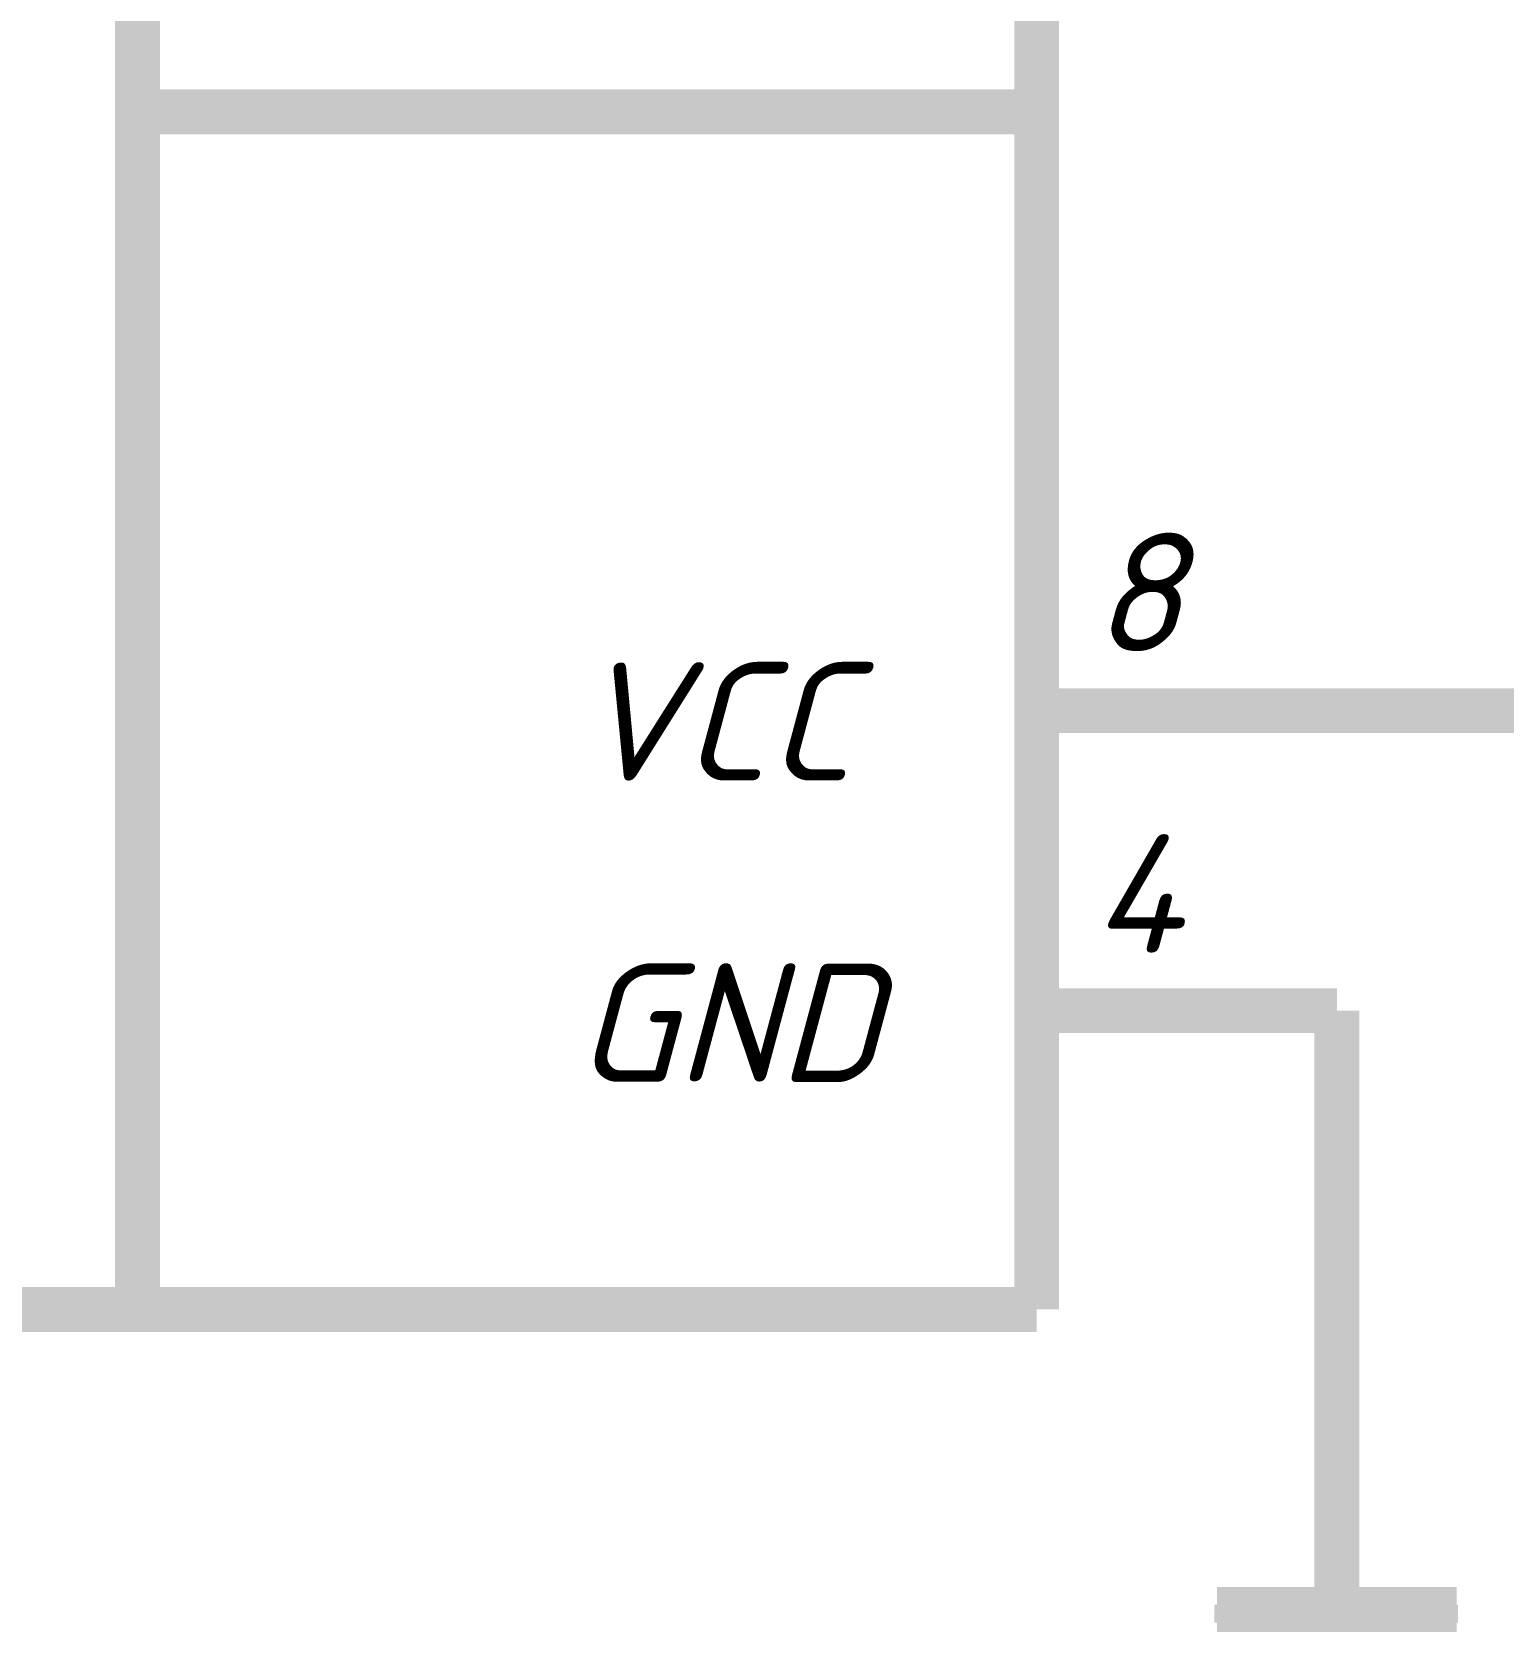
# Model space of a CAD drawing. Header units: inches. Extents: x 0 to 841, y 0 to 594.
# Drawn here: x 515.74 to 540.29, y 259.61 to 286.32 of the extents above; entities that cross this region are included whole.
import ezdxf

# ---------------------------------------------------------------- set-up
doc = ezdxf.new("R2010")
doc.units = ezdxf.units.IN
doc.layers.add('Sheet', color=255, linetype='Continuous')
doc.styles.get("Standard").update_dxf_attribs({"font": 'isocpeui.ttf'})

msp = doc.modelspace()

# ---------------------------------------------------------------- linework, layer by layer
at = {"layer": 'Sheet'}
for points in [[(517.495, 294.979, 0.749, 0.749, 0), (517.495, 264.996, 0.749, 0.749, 0)], [(532.497, 294.979, 0.749, 0.749, 0), (532.497, 264.996, 0.749, 0.749, 0)], [(532.497, 284.984, 0.749, 0.749, 0), (517.495, 284.984, 0.749, 0.749, 0)], [(537.505, 274.99, 0.749, 0.749, 0), (547.499, 274.99, 0.749, 0.749, 0), (547.499, 277.483, 0.749, 0.749, 0)], [(537.505, 274.99, 0.749, 0.749, 0), (532.497, 274.99, 0.749, 0.749, 0)], [(532.497, 274.99, 0.3, 0.3, 0), (537.505, 274.99, 0.3, 0.3, 0)], [(537.505, 269.982, 0.749, 0.749, 0), (532.497, 269.982, 0.749, 0.749, 0)], [(537.505, 269.982, 0.749, 0.749, 0), (537.505, 264.996, 0.749, 0.749, 0)], [(532.497, 269.982, 0.3, 0.3, 0), (537.505, 269.982, 0.3, 0.3, 0)], [(532.497, 264.996, 0.749, 0.749, 0), (492.5, 264.996, 0.749, 0.749, 0)], [(537.505, 264.996, 0.749, 0.749, 0), (537.505, 259.987, 0.749, 0.749, 0)], [(537.505, 264.996, 0.3, 0.3, 0), (537.505, 259.92, 0.3, 0.3, 0)], [(535.506, 259.987, 0.749, 0.749, 0), (539.504, 259.987, 0.749, 0.749, 0)], [(535.462, 259.92, 0.3, 0.3, 0), (539.526, 259.92, 0.3, 0.3, 0)]]:
    msp.add_lwpolyline(points, format="xyseb", dxfattribs=at)

# ---------------------------------------------------------------- texts
for s, height, p in [('8', 1.976, (533.418, 275.978)), ('VCC', 1.9764, (524.794, 273.822)), ('4', 1.976, (533.418, 270.947)), ('GND', 1.9764, (524.794, 268.791))]:
    msp.add_text(s, height=height, dxfattribs=at).set_placement(p)

doc.saveas('drawing.dxf')
